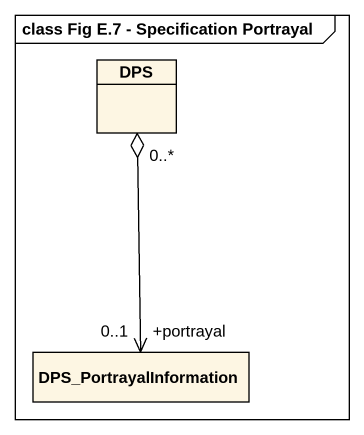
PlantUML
@startuml
mainframe class Fig E.7 - Specification Portrayal
hide circle
hide empty members
class DPS
class DPS_PortrayalInformation
DPS "0..*" o--> "+portrayal\n0..1" DPS_PortrayalInformation
@enduml
